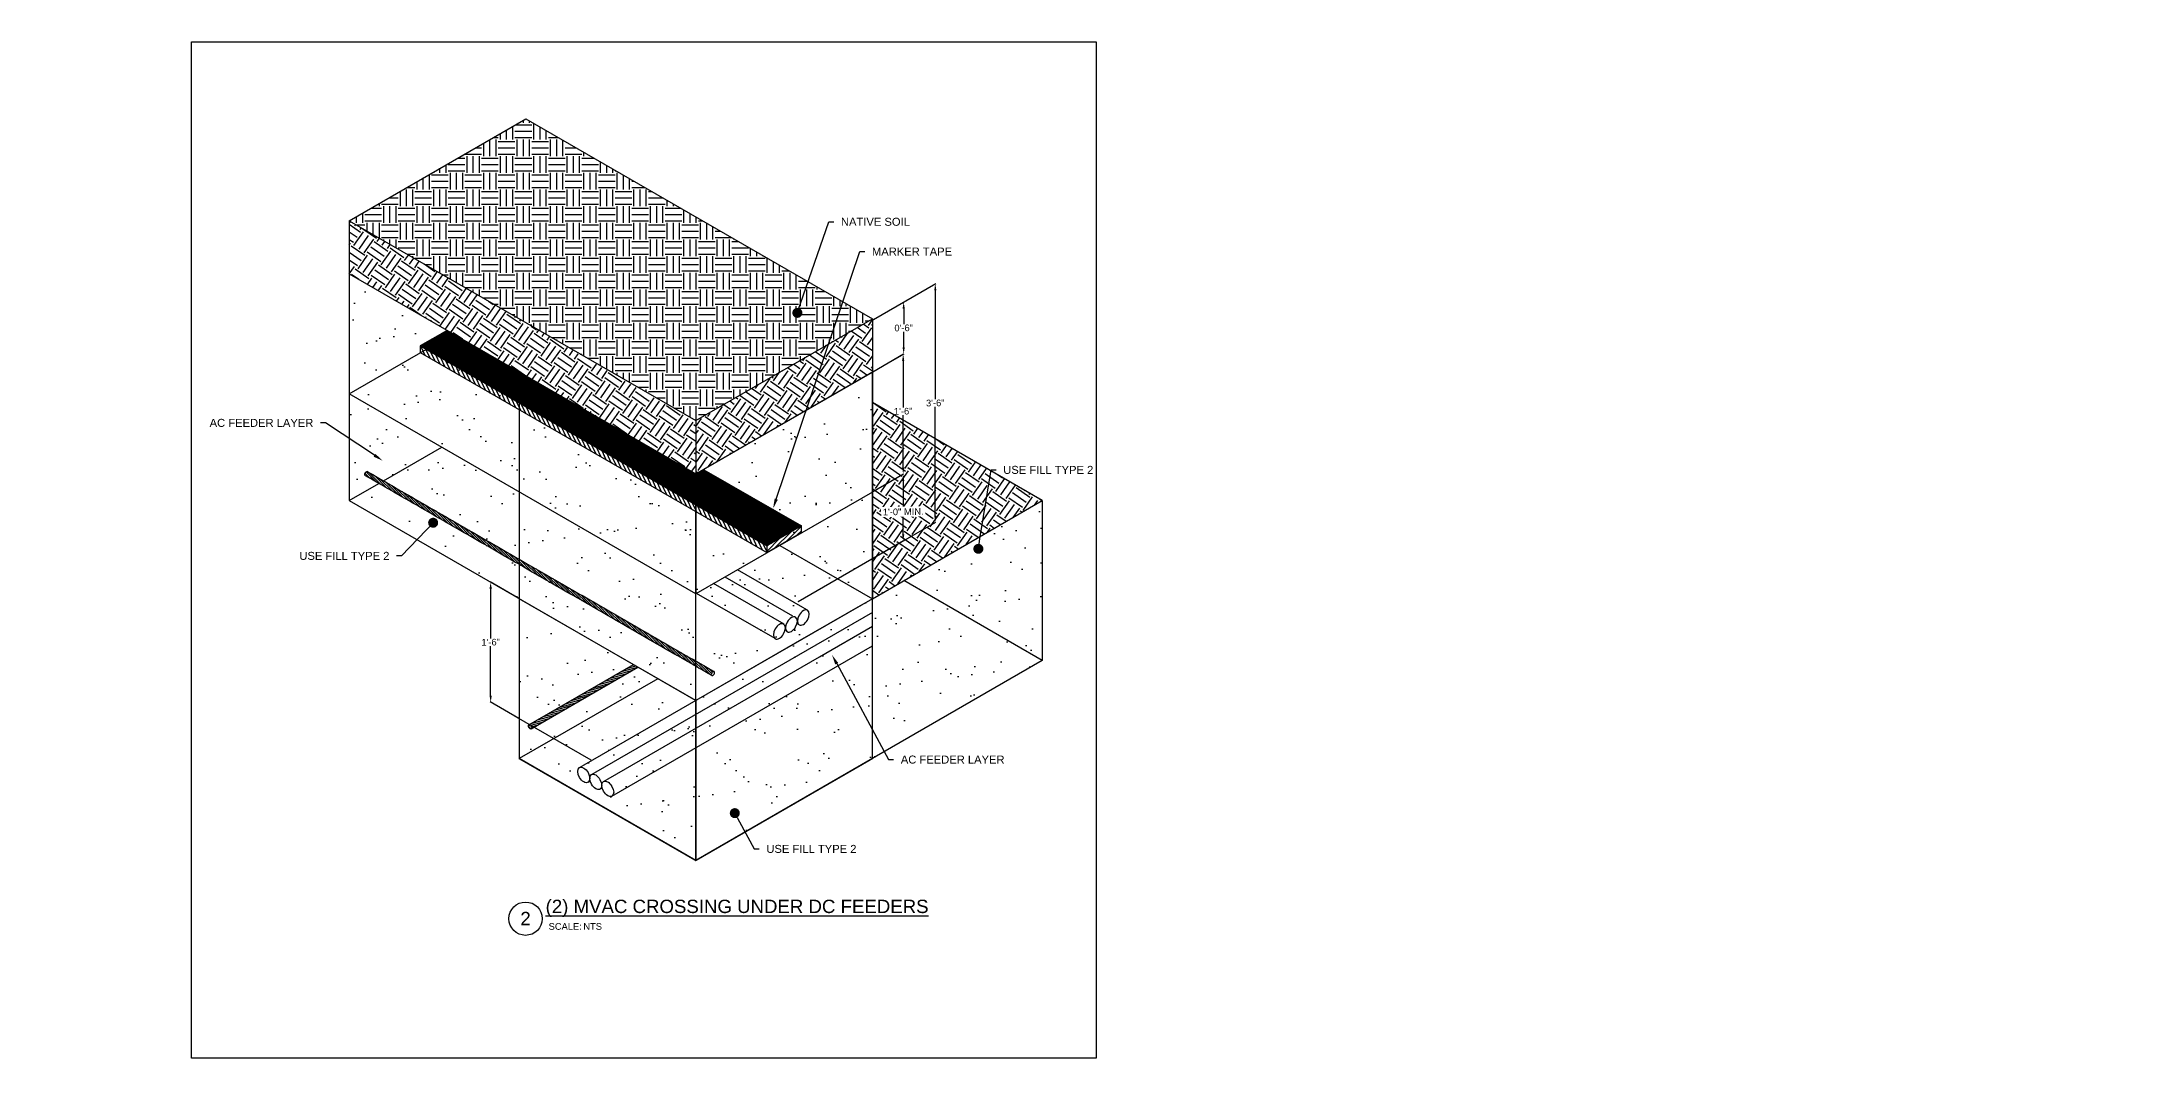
# Model space of a CAD drawing. Header units: feet. Extents: x -17 to 1425, y -283 to 55.
# Drawn here: x 1112.3 to 1425.5, y -121.1 to 31.4 of the extents above; entities that cross this region are included whole.
import ezdxf
from ezdxf import colors
from ezdxf.entities.mleader import LeaderData, LeaderLine
from ezdxf.enums import TextEntityAlignment as Align
from ezdxf.math import Vec2, Vec3

# ---------------------------------------------------------------- set-up
doc = ezdxf.new("R2010")
doc.units = ezdxf.units.FT
doc.header["$MEASUREMENT"] = 0
for name, color, linetype in [('E-CABL-ACMV', 1, 'AC_CABLE'), ('E-CABL-UG2', 142, 'GROUND_WIRE_G2'), ('E-MRKR-TREN', 6, 'Continuous'), ('E-TREN', 3, 'Continuous'), ('E-TREN-HATCH', 254, 'Continuous'), ('G-ANNO-TEXT', 1, 'Continuous'), ('G-ANNO-TEXT @ 1', 1, 'Continuous'), ('G-DIMS', 7, 'Continuous'), ('text', 1, 'Continuous')]:
    doc.layers.add(name, color=color, linetype=linetype)
doc.layers.add('G-NPLT', color=67, linetype='Continuous', plot=False)
doc.styles.add('NEI-A', font='arial.ttf')
doc.styles.get("Standard").update_dxf_attribs({"font": 'arial.ttf'})
doc.linetypes.add('AC_CABLE', pattern='A,1,-0.2,["AC",Standard,S=0.1,R=0,X=-0.1,Y=-0.05],-0.2', length=1.4)
doc.linetypes.add('GROUND_WIRE_G2', pattern='A,1,-0.2,["G2",Standard,S=0.1,R=0,X=-0.1,Y=-0.05],-0.2', length=1.4)
doc.dimstyles.new('NEI-A', dxfattribs={"dimtxt": 0.1, "dimasz": 0.125, "dimexe": 0.0625, "dimexo": 0.0625, "dimgap": 0.0625, "dimtad": 0, "dimtih": 1, "dimtoh": 1, "dimdec": 4, "dimzin": 3, "dimdsep": 46, "dimlunit": 4, "dimtxsty": 'NEI-A', "dimcen": 0, "dimadec": 0, "dimazin": 0, "dimtfac": 0.75, "dimtdec": 4, "dimtofl": 0, "dimtmove": 0, "dimatfit": 3, "dimfxl": 1, "dimfrac": 1, "dimtolj": 1, "dimtzin": 0, "dimarcsym": 0})
pattern_1 = [(55, (-6082656.7526, -2152592.9129), (-0.6139390198, 3.4818212016), [2.5, -2.5]), (55, (-6082657.5206, -2152592.3751), (-0.6139390198, 3.4818212016), [2.5, -2.5]), (55, (-6082658.2885, -2152591.8374), (-0.6139390198, 3.4818212016), [2.5, -2.5]), (145, (-6082658.3653, -2152591.4022), (-3.4818212016, -0.6139390198), [2.5, -2.5]), (145, (-6082657.8275, -2152590.6342), (-3.4818212016, -0.6139390198), [2.5, -2.5]), (145, (-6082657.2898, -2152589.8663), (-3.4818212016, -0.6139390198), [2.5, -2.5])]
pattern_2 = [(37.5, (-6082656.7526, -2152592.913), (-0.2519734324, 7.707295076), [0, -6.08, 0, -6.8, 0, -6.5]), (7.5, (-6082656.753, -2152592.913), (7.079106821, 11.288584261), [0, -3.28, 0, -5.48, 0, -2.1]), (327.5, (-6082661.6726, -2152592.913), (12.456567447, 0.022636214), [0, -2, 0, -7.2, 0, -9.4]), (317.5, (-6082661.673, -2152592.913), (12.024506418, 3.51070226), [0, -1, 0, -4.72, 0, -5.4])]

# ---------------------------------------------------------------- blocks, each defined once
blk = doc.blocks.new('*D10')
at = {"layer": 'Defpoints', "color": 0, "transparency": 16777216}
for p in [(1183.88, -52.12), (1179.6, -67.65), (1183.88, -70.12)]:
    blk.add_point(p, dxfattribs=at)
at = {"layer": 'text', "color": 0, "lineweight": -2, "transparency": 16777216}
for p, q in [((1183.82, -52.08), (1179.54, -49.61)), ((1179.6, -50.65), (1179.6, -58.07)), ((1179.6, -66.65), (1179.6, -59.22)), ((1183.82, -70.08), (1179.54, -67.61))]:
    blk.add_line(p, q, dxfattribs=at)
at = {"layer": 'text', "color": 0, "transparency": 16777216}
for points in [[(1179.43, -50.65), (1179.77, -50.65), (1179.6, -49.65)], [(1179.43, -66.65), (1179.77, -66.65), (1179.6, -67.65)]]:
    blk.add_solid(points, dxfattribs=at)
at = {"layer": 'text', "color": 0, "transparency": 16777216, "insert": (1179.6, -58.65), "char_height": 1, "attachment_point": 5, "rotation": 1, "style": 'NEI-A'}
blk.add_mtext('\\A1;1\'-6"', dxfattribs=at)
blk = doc.blocks.new('*D11')
at = {"layer": 'Defpoints', "color": 0, "transparency": 16777216}
for p in [(1236.93, -10.26), (1241.54, -15.41), (1236.84, -18.12)]:
    blk.add_point(p, dxfattribs=at)
at = {"layer": 'text', "color": 0, "lineweight": -2, "transparency": 16777216}
for p, q in [((1237, -10.22), (1241.6, -7.56)), ((1241.54, -8.6), (1241.54, -10.93)), ((1241.54, -14.41), (1241.54, -12.08)), ((1236.9, -18.08), (1241.6, -15.37))]:
    blk.add_line(p, q, dxfattribs=at)
at = {"layer": 'text', "color": 0, "transparency": 16777216}
for points in [[(1241.37, -8.6), (1241.7, -8.6), (1241.54, -7.6)], [(1241.37, -14.41), (1241.7, -14.41), (1241.54, -15.41)]]:
    blk.add_solid(points, dxfattribs=at)
at = {"layer": 'text', "color": 0, "transparency": 16777216, "insert": (1241.54, -11.5), "char_height": 1, "attachment_point": 5, "rotation": 1, "style": 'NEI-A'}
blk.add_mtext('\\A1;0\'-6"', dxfattribs=at)
blk = doc.blocks.new('*D12')
at = {"layer": 'Defpoints', "color": 0, "transparency": 16777216}
for p in [(1236.94, -10.26), (1246.28, -40.67), (1225.64, -52.59)]:
    blk.add_point(p, dxfattribs=at)
at = {"layer": 'text', "color": 0, "lineweight": -2, "transparency": 16777216}
for p, q in [((1237, -10.22), (1246.35, -4.82)), ((1246.28, -5.86), (1246.28, -22.19)), ((1246.28, -39.67), (1246.28, -23.34)), ((1225.7, -52.55), (1246.35, -40.63))]:
    blk.add_line(p, q, dxfattribs=at)
at = {"layer": 'text', "color": 0, "transparency": 16777216}
for points in [[(1246.12, -5.86), (1246.45, -5.86), (1246.28, -4.86)], [(1246.12, -39.67), (1246.45, -39.67), (1246.28, -40.67)]]:
    blk.add_solid(points, dxfattribs=at)
at = {"layer": 'text', "color": 0, "transparency": 16777216, "insert": (1246.28, -22.76), "char_height": 1, "attachment_point": 5, "rotation": 1, "style": 'NEI-A'}
blk.add_mtext('\\A1;3\'-6"', dxfattribs=at)
blk = doc.blocks.new('*D13')
at = {"layer": 'Defpoints', "color": 0, "transparency": 16777216}
for p in [(1241.47, -15.45), (1236.84, -18.12), (1236.71, -36.2)]:
    blk.add_point(p, dxfattribs=at)
at = {"layer": 'text', "color": 0, "lineweight": -2, "transparency": 16777216}
for p, q in [((1236.9, -18.08), (1241.53, -15.41)), ((1241.47, -16.45), (1241.47, -23.43)), ((1241.47, -32.45), (1241.47, -24.57)), ((1236.77, -36.16), (1241.53, -33.41))]:
    blk.add_line(p, q, dxfattribs=at)
at = {"layer": 'text', "color": 0, "transparency": 16777216}
for points in [[(1241.3, -16.45), (1241.63, -16.45), (1241.47, -15.45)], [(1241.3, -32.45), (1241.63, -32.45), (1241.47, -33.45)]]:
    blk.add_solid(points, dxfattribs=at)
at = {"layer": 'text', "color": 0, "transparency": 16777216, "insert": (1241.47, -24), "char_height": 1, "attachment_point": 5, "rotation": 1, "style": 'NEI-A'}
blk.add_mtext('\\A1;1\'-6"', dxfattribs=at)
blk = doc.blocks.new('DETAIL_TITLE')
blk.add_circle((0.592, -0.513), 0.25)
at = {"style": 'NEI-A'}
blk.add_attdef('DETAIL_TITLE_001', (0.91, -0.485), '', height=0.2, dxfattribs=at)
at = {"style": 'NEI-A', "flags": 8}
blk.add_attdef('#', text='', height=0.2, dxfattribs=at).set_placement((0.592, -0.511), align=Align.MIDDLE_CENTER)
at = {"style": 'NEI-A'}
for tag, p in [('SCALE:', (0.939, -0.738)), ('1"_=_', (1.547, -0.738))]:
    blk.add_attdef(tag, text='', height=0.1, dxfattribs=at).set_placement(p, align=Align.BOTTOM_LEFT)
blk = doc.blocks.new('_Dot')
at = {"color": 0, "linetype": 'ByBlock', "lineweight": -2}
blk.add_line((-0.5, 0), (-1, 0), dxfattribs=at)
at = {"color": 0, "linetype": 'ByBlock', "const_width": 0.5}
blk.add_lwpolyline([(-0.25, 0, 1), (0.25, 0, 1)], format="xyb", close=True, dxfattribs=at)
blk = doc.blocks.new('*D24')
at = {"layer": 'Defpoints', "color": 0, "transparency": 16777216}
for p in [(1241.47, -33.45), (1236.71, -36.2), (1225.64, -52.59)]:
    blk.add_point(p, dxfattribs=at)
at = {"layer": 'text', "color": 0, "lineweight": -2, "transparency": 16777216}
for p, q in [((1236.77, -36.16), (1241.53, -33.41)), ((1241.47, -34.45), (1241.47, -38.51)), ((1241.47, -42.45), (1241.47, -39.66)), ((1225.7, -52.55), (1241.53, -43.41))]:
    blk.add_line(p, q, dxfattribs=at)
at = {"layer": 'text', "color": 0, "transparency": 16777216}
for points in [[(1241.3, -34.45), (1241.64, -34.45), (1241.47, -33.45)], [(1241.3, -42.45), (1241.64, -42.45), (1241.47, -43.45)]]:
    blk.add_solid(points, dxfattribs=at)
at = {"layer": 'text', "color": 0, "transparency": 16777216, "insert": (1241.47, -39.08), "char_height": 1, "attachment_point": 5, "rotation": 1, "style": 'NEI-A', "bg_fill": 3, "box_fill_scale": 1.25, "bg_fill_color": 256, "bg_fill_true_color": 13158600, "bg_fill_transparency": 0}
blk.add_mtext('\\A1;1\'-0" MIN.', dxfattribs=at)

msp = doc.modelspace()

# ---------------------------------------------------------------- hatches: boundary and pattern name
at = {"layer": 'E-CABL-UG2', "linetype": 'Continuous'}
h = msp.add_hatch(dxfattribs=at)
h.set_pattern_fill('ANSI31', color=256, scale=2, angle=90)
h.set_pattern_definition([(135, (-6082655.77974, -2152595.49816), (-0.176776695297, -0.176776695297), [])])
edge = h.paths.add_edge_path()
edge.add_ellipse((1212.92522, -63.35494), major_axis=(-0.17181, -0.29759), ratio=0.577350269, start_angle=180.0019263, end_angle=360, ccw=False)
edge.add_spline(control_points=[(1213.09703, -63.05735), (1187.11627, -48.05735), (1161.1355, -33.05735)], knot_values=[4.141592654, 4.141592654, 4.141592654, 5.141592654, 5.141592654, 5.141592654], weights=[1, 1, 1], degree=2, periodic=0)
edge.add_spline(control_points=[(1161.1355, -33.05735), (1160.96369, -32.95816), (1160.79188, -33.25575)], knot_values=[2.570796327, 2.570796327, 2.570796327, 4.141592654, 4.141592654, 4.141592654], weights=[1, 0.707106781, 1], degree=2, periodic=0)
edge.add_spline(control_points=[(1160.79188, -33.25575), (1160.62006, -33.55334), (1160.79188, -33.65253)], knot_values=[1, 1, 1, 2.570796327, 2.570796327, 2.570796327], weights=[1, 0.707106781, 1], degree=2, periodic=0)
edge.add_spline(control_points=[(1160.79188, -33.65253), (1186.77264, -48.65253), (1212.7534, -63.65253)], knot_values=[0, 0, 0, 1, 1, 1], weights=[1, 1, 1], degree=2, periodic=0)
h = msp.add_hatch(dxfattribs=at)
h.set_pattern_fill('ANSI31', color=256, scale=2, angle=150)
h.set_pattern_definition([(195, (-6082564.53485, -2152653.20384), (0.064704761276, -0.241481456572), [])])
edge = h.paths.add_edge_path()
edge.add_line((1201.69522, -62.40424), (1201.00796, -62.00746))
edge.add_line((1201.00796, -62.00746), (1185.39475, -71.02175))
edge.add_ellipse((1185.52015, -71.34614), major_axis=(0.17181, -0.29759), ratio=0.577350269, start_angle=0, end_angle=360)
edge.add_line((1185.7792, -71.59336), (1201.69522, -62.40424))
at = {"layer": 'E-MRKR-TREN', "linetype": 'Continuous'}
h = msp.add_hatch(dxfattribs=at)
h.set_pattern_fill('ANSI31', color=256)
h.set_pattern_definition([(45, (-6082656.7526, -2152606.3529), (-0.0883883476483, 0.0883883476483), [])])
h.paths.add_polyline_path([(1173.07033, -11.87766), (1169.04155, -14.20368), (1211.04378, -38.45368), (1216.23994, -35.45368), (1211.58226, -32.76909), (1210.36135, -33.40764)])
h.paths.add_polyline_path([(1216.23994, -35.45368), (1211.04378, -38.45368), (1221.00307, -44.20368), (1226.19923, -41.20368)])
at = {"layer": 'E-MRKR-TREN'}
h = msp.add_hatch(dxfattribs=at)
h.set_pattern_fill('ANSI31', color=256, scale=4, angle=70)
h.set_pattern_definition([(115, (-6082656.7526, -2152606.3529), (-0.45315389352, -0.21130913087), [])])
h.paths.add_polyline_path([(1221.00307, -45.20368), (1221.00307, -44.20368), (1169.04155, -14.20368), (1169.04155, -15.20368)])
h = msp.add_hatch(dxfattribs=at)
h.set_pattern_fill('ANSI31', color=256, scale=4)
h.set_pattern_definition([(45, (-6082656.7526, -2152606.3529), (-0.353553390593, 0.353553390593), [])])
h.paths.add_polyline_path([(1221.00307, -44.20368), (1221.00307, -45.20368), (1226.19923, -42.20368), (1226.19923, -41.20368)])
at = {"layer": 'E-TREN-HATCH', "linetype": 'Continuous'}
h = msp.add_hatch(dxfattribs=at)
h.set_pattern_fill('EARTH', color=256, scale=10)
h.set_pattern_definition([(0, (-6082656.7526, -2152592.9129), (2.5, 2.5), [2.5, -2.5]), (0, (-6082656.7526, -2152591.9754), (2.5, 2.5), [2.5, -2.5]), (0, (-6082656.7526, -2152591.0379), (2.5, 2.5), [2.5, -2.5]), (90, (-6082656.44, -2152590.7254), (-2.5, 2.5), [2.5, -2.5]), (90, (-6082655.5026, -2152590.7254), (-2.5, 2.5), [2.5, -2.5]), (90, (-6082654.565, -2152590.7254), (-2.5, 2.5), [2.5, -2.5])])
h.paths.add_polyline_path([(1184.87942, 19.88036), (1158.39983, 4.59236), (1210.36135, -25.40764), (1236.84095, -10.11964)])
h = msp.add_hatch(dxfattribs=at)
h.set_pattern_fill('EARTH', color=256, scale=10, angle=55)
h.set_pattern_definition(pattern_1)
h.paths.add_polyline_path([(1158.39983, -3.40764), (1210.36135, -33.40764), (1210.36135, -25.61964), (1158.39983, 4.59236)])
h = msp.add_hatch(dxfattribs=at)
h.set_pattern_fill('AR-SAND', color=252, scale=4)
h.set_pattern_definition(pattern_2)
h.paths.add_polyline_path([(1158.39983, -3.40764), (1158.39983, -37.40764), (1183.88176, -52.11964), (1183.88176, -18.11964)])
h = msp.add_hatch(dxfattribs=at)
h.set_pattern_fill('EARTH', color=256, scale=10, angle=55)
h.set_pattern_definition([(55, (-6082616.773, -2152645.9949), (-0.6139390198, 3.4818212016), [2.5, -2.5]), (55, (-6082617.541, -2152645.4571), (-0.6139390198, 3.4818212016), [2.5, -2.5]), (55, (-6082618.309, -2152644.9194), (-0.6139390198, 3.4818212016), [2.5, -2.5]), (145, (-6082618.3857, -2152644.4842), (-3.4818212016, -0.6139390198), [2.5, -2.5]), (145, (-6082617.848, -2152643.7162), (-3.4818212016, -0.6139390198), [2.5, -2.5]), (145, (-6082617.3103, -2152642.9483), (-3.4818212016, -0.6139390198), [2.5, -2.5])])
h.paths.add_polyline_path([(1236.84095, -10.11964), (1216.23994, -22.01364), (1210.36135, -25.61964), (1210.36135, -33.40764), (1236.84095, -18.11964)])
h = msp.add_hatch(dxfattribs=at)
h.set_pattern_fill('AR-SAND', color=252, scale=4)
h.set_pattern_definition([(37.5, (-6082702.39, -2152653.204), (-0.2519734324, 7.707295076), [0, -6.08, 0, -6.8, 0, -6.5]), (7.5, (-6082702.39, -2152653.204), (7.079106821, 11.288584261), [0, -3.28, 0, -5.48, 0, -2.1]), (327.5, (-6082707.31, -2152653.204), (12.456567447, 0.022636214), [0, -2, 0, -7.2, 0, -9.4]), (317.5, (-6082707.31, -2152653.204), (12.024506418, 3.51070226), [0, -1, 0, -4.72, 0, -5.4])])
h.paths.add_polyline_path([(1236.84095, -18.11964), (1210.36135, -33.72013), (1183.88176, -18.11964), (1183.88176, -76.11964), (1210.36135, -91.40764), (1236.84095, -76.11964)])
h = msp.add_hatch(dxfattribs=at)
h.set_pattern_fill('EARTH', color=256, scale=10, angle=55)
h.set_pattern_definition(pattern_1)
h.paths.add_polyline_path([(1236.84095, -22.69564), (1236.84095, -52.11964), (1262.32288, -37.40764)])
h = msp.add_hatch(dxfattribs=at)
h.set_pattern_fill('AR-SAND', color=252, scale=4)
h.set_pattern_definition(pattern_2)
h.paths.add_polyline_path([(1262.32288, -37.40764), (1236.84095, -52.11964), (1236.84095, -76.11964), (1262.32288, -61.40764)])

# ---------------------------------------------------------------- linework, layer by layer
at = {"layer": 'E-CABL-ACMV', "linetype": 'Continuous', "flags": 128}
for points in [[(1210.36135, -43.41432), (1210.35557, -43.41098)], [(1223.59909, -55.96608), (1213.0325, -49.86546)], [(1224.93799, -54.76039), (1214.7461, -48.8761)], [(1226.4343, -53.45167), (1216.6184, -47.79513)], [(1222.25749, -58.11414), (1210.48858, -51.31936)], [(1225.32544, -58.76399), (1235.40733, -52.94734)], [(1225.85888, -56.0497), (1225.53911, -55.86508)], [(1227.12875, -53.85261), (1226.4343, -53.45167)], [(1227.11984, -59.79999), (1236.8948, -54.16164)], [(1228.91425, -60.83599), (1236.87689, -56.23694)], [(1197.78715, -81.73748), (1236.87903, -59.18032)], [(1209.47418, -67.91572), (1225.32544, -58.76399)], [(1211.26858, -68.95172), (1227.11984, -59.79999)], [(1213.06299, -69.98772), (1228.91425, -60.83599)], [(1193.62292, -77.06745), (1209.47418, -67.91572)], [(1195.41733, -78.10345), (1211.26858, -68.95172)], [(1197.21173, -79.13945), (1213.06299, -69.98772)], [(1192.92847, -77.46839), (1193.62292, -77.06745)], [(1194.72287, -78.50439), (1195.41733, -78.10345)], [(1194.19834, -79.66548), (1194.51811, -79.48086)], [(1195.99275, -80.70148), (1196.31252, -80.51686)], [(1196.51728, -79.54039), (1197.21173, -79.13945)]]:
    msp.add_lwpolyline(points, dxfattribs=at)
at = {"layer": 'E-CABL-ACMV', "linetype": 'Continuous', "extrusion": (0, 0, -1)}
for centre in [(1222.90448, -57.02286), (1224.69889, -55.98686), (1226.49329, -54.95086)]:
    msp.add_ellipse(centre, major_axis=(-0.63442, -1.09884), ratio=0.577350269, dxfattribs=at)
at = {"layer": 'E-CABL-ACMV', "linetype": 'Continuous'}
for centre in [(1193.56393, -78.56663), (1195.35833, -79.60263), (1197.15274, -80.63863)]:
    msp.add_ellipse(centre, major_axis=(0.63442, -1.09884), ratio=0.577350269, dxfattribs=at)
at = {"layer": 'E-CABL-UG2', "linetype": 'Continuous', "flags": 128}
for points in [[(1185.34834, -71.04855), (1201.00796, -62.00746)], [(1185.69197, -71.64373), (1201.69522, -62.40424)]]:
    msp.add_lwpolyline(points, dxfattribs=at)
at = {"layer": 'E-CABL-UG2', "linetype": 'Continuous', "extrusion": (0, 0, -1)}
msp.add_ellipse((1212.92522, -63.35494), major_axis=(-0.17181, -0.29759), ratio=0.577350269, dxfattribs=at)
at = {"layer": 'E-CABL-UG2', "linetype": 'Continuous'}
msp.add_ellipse((1185.52015, -71.34614), major_axis=(0.17181, -0.29759), ratio=0.577350269, dxfattribs=at)
msp.add_rational_spline([(1212.7534, -63.65253), (1186.77264, -48.65253), (1160.79188, -33.65253), (1160.62006, -33.55334), (1160.79188, -33.25575), (1160.96369, -32.95816), (1161.1355, -33.05735), (1187.11627, -48.05735), (1213.09703, -63.05735)], [1, 1, 1, 0.707106781187, 1, 0.707106781187, 1, 1, 1], degree=2, knots=[0, 0, 0, 1, 1, 2.570796327, 2.570796327, 4.141592654, 4.141592654, 5.141592654, 5.141592654, 5.141592654], dxfattribs=at)
at = {"layer": 'E-MRKR-TREN', "linetype": 'Continuous', "flags": 128}
for points in [[(1173.07033, -11.87766), (1169.04155, -14.20368), (1169.04155, -15.20368)], [(1173.07033, -11.87766), (1210.37364, -33.45945), (1211.58226, -32.76909), (1226.19923, -41.20368)], [(1169.04155, -14.20368), (1221.00307, -44.20368)], [(1169.04155, -15.20368), (1221.00307, -45.20368)]]:
    msp.add_lwpolyline(points, dxfattribs=at)
msp.add_lwpolyline([(1221.00307, -44.20368), (1221.00307, -45.20368), (1226.19923, -42.20368), (1226.19923, -41.20368)], close=True, dxfattribs=at)
at = {"layer": 'E-TREN', "color": 252, "linetype": 'Continuous'}
for points in [[(1158.39983, 4.59236), (1184.87942, 19.88036)], [(1184.87942, 19.88036), (1236.84095, -10.11964)], [(1158.39983, 4.59236), (1210.36135, -25.40764)], [(1158.39983, 4.59236), (1158.39983, -37.40764)], [(1158.39983, -3.40764), (1210.36135, -33.40764)], [(1158.39983, -21.40764), (1173.98829, -12.40764)], [(1210.36135, -25.40764), (1236.84095, -10.11964)], [(1236.84095, -10.11964), (1236.84095, -52.11964)], [(1210.36135, -33.40764), (1236.84095, -18.11964)], [(1210.36135, -51.40764), (1158.39983, -21.40764)], [(1262.32288, -37.40764), (1236.84095, -22.69564)], [(1210.36135, -25.40764), (1210.36135, -51.40764)], [(1163.53513, -34.44278), (1172.25624, -29.40764)], [(1158.39983, -37.40764), (1162.84787, -34.83956)], [(1158.39983, -37.40764), (1210.36135, -67.40764)], [(1236.84095, -36.11964), (1210.36135, -51.40764)], [(1236.84095, -52.11964), (1262.32288, -37.40764), (1262.32288, -61.40764)], [(1222.98454, -44.11964), (1236.84095, -52.11964)], [(1262.32288, -61.40764), (1241.53827, -49.40764)], [(1183.88176, -52.11964), (1183.88176, -70.11964)], [(1210.36135, -67.40764), (1183.88176, -52.11964)], [(1236.84095, -52.11964), (1210.36135, -67.40764)], [(1262.32288, -61.40764), (1210.36135, -91.40764)], [(1204.66637, -64.11964), (1183.88176, -76.11964)], [(1210.36135, -67.40764), (1210.36135, -91.40764)], [(1210.36135, -91.40764), (1183.88176, -76.11964)]]:
    msp.add_lwpolyline(points, dxfattribs=at)
at = {"layer": 'E-TREN', "color": 252, "linetype": 'Continuous', "const_width": 0.2}
for points in [[(1183.88176, -18.11964), (1183.88176, -76.11964), (1210.36135, -91.40764), (1236.84095, -76.11964), (1236.84095, -18.11964)], [(1183.88176, -18.11964), (1210.36135, -33.40764)], [(1236.84095, -18.11964), (1210.36135, -33.40764)], [(1210.36135, -91.40764), (1210.36135, -33.40764)]]:
    msp.add_lwpolyline(points, dxfattribs=at)
at = {"layer": 'G-DIMS', "flags": 128}
msp.add_lwpolyline([(1183.07231, -69.6523), (1194.60243, -76.30922)], dxfattribs=at)
at = {"layer": 'G-NPLT'}
msp.add_lwpolyline([(1134.74657, 31.43379), (1270.42077, 31.43379), (1270.42077, -121.06406), (1134.74657, -121.06406)], close=True, dxfattribs=at)

# ---------------------------------------------------------------- block references
at = {"layer": 'G-ANNO-TEXT @ 1'}
ref = msp.add_blockref('DETAIL_TITLE', (1178.91158, -94.99435), dxfattribs=dict(at, xscale=10, yscale=10, zscale=10))
ref.add_attrib('#', '2', dxfattribs={"layer": '0', "height": 2, "style": 'NEI-A'}).set_placement((1184.83358, -100.10335), align=Align.MIDDLE_CENTER)
ref.add_attrib('DETAIL_TITLE_001', '%%U(2) MVAC CROSSING UNDER DC FEEDERS', (1187.84138, -99.2812), dxfattribs={"layer": '0', "height": 2, "style": 'NEI-A'})
ref.add_attrib('SCALE:', 'SCALE:', dxfattribs={"layer": '0', "height": 1, "style": 'NEI-A'}).set_placement((1188.29466, -100.79261), align=Align.TOP_LEFT)
ref.add_attrib('1"_=_', 'NTS', dxfattribs={"layer": '0', "height": 1, "style": 'NEI-A'}).set_placement((1193.49978, -100.79261), align=Align.TOP_LEFT)

# ---------------------------------------------------------------- dimensions: what is measured, and where the dimension line sits
at = {"layer": 'text'}
for base, p1, p2, override, picture, middle in [((1246.28274, -40.66842), (1236.93593, -10.25575), (1225.6405, -52.58622), {"dimtxt": 1, "dimasz": 1, "dimdec": 0}, '*D12', (1246.28274, -22.7639)), ((1179.59911, -67.64705), (1183.88176, -52.11964), (1183.88176, -70.11964), {"dimtxt": 1, "dimasz": 1}, '*D10', (1179.59911, -58.64705))]:
    dim = msp.add_linear_dim(base=base, p1=p1, p2=p2, angle=90, dimstyle='NEI-A', override=override, dxfattribs=at)
    dim.commit()
    dim.dimension.update_dxf_attribs({"geometry": picture, "text_midpoint": middle, "text_rotation": 1})
dim = msp.add_linear_dim(base=(1241.53827, -15.40764), p1=(1236.93481, -10.25626), p2=(1236.84095, -18.11964), angle=90, text='0\'-6"', dimstyle='NEI-A', override={"dimtxt": 1, "dimasz": 1}, dxfattribs=at)
dim.commit()
dim.dimension.update_dxf_attribs({"geometry": '*D11', "text_midpoint": (1241.53827, -11.50304), "text_rotation": 1})
dim = msp.add_linear_dim(base=(1241.46602, -15.44935), p1=(1236.70599, -36.19756), p2=(1236.84095, -18.11964), angle=90, text='1\'-6"', dimstyle='NEI-A', override={"dimtxt": 1, "dimasz": 1}, dxfattribs=at)
dim.commit()
dim.dimension.update_dxf_attribs({"geometry": '*D13', "text_midpoint": (1241.46602, -23.99962), "dimtype": 160, "text_rotation": 1})

# ---------------------------------------------------------------- leaders
at = {"layer": 'G-ANNO-TEXT'}
ml = msp.add_multileader_mtext('Standard', dxfattribs=at)
ml.set_content('NATIVE SOIL', color=256, style='NEI-A')
ml.set_leader_properties()
ml.set_arrow_properties(name='DOT')
ml.build(insert=Vec2(0, 0))
ml.multileader.update_dxf_attribs({"dogleg_length": 0.0625, "arrow_head_size": 1.5, "scale": 12})
ctx = ml.context
ctx.base_point, ctx.scale, ctx.char_height, ctx.arrow_head_size, ctx.landing_gap_size, ctx.plane_origin = Vec3(1034.72522, 4.41809), 12, 1.2, 1.5, 1.08, Vec3(1034.89719, 17.546)
notes = []
notes.append((ctx, [(0, (1, 1, 0), (1033.97522, 4.41809), (1, 0), 0.75, [(0, [(1029.26771, -9.23814)], 0, [])])]))
ctx.mtext.insert, ctx.mtext.width, ctx.mtext.defined_height, ctx.mtext.flow_direction = Vec3(1035.80522, 5.02832), 14.084642, 3.17736, 5
ml = msp.add_multileader_mtext('Standard', dxfattribs=at)
ml.set_content('NATIVE SOIL', color=256, style='NEI-A')
ml.set_leader_properties()
ml.set_arrow_properties(name='DOT')
ml.build(insert=Vec2(0, 0))
ml.multileader.update_dxf_attribs({"dogleg_length": 0.0625, "arrow_head_size": 1.5, "scale": 12})
ctx = ml.context
ctx.base_point, ctx.scale, ctx.char_height, ctx.arrow_head_size, ctx.landing_gap_size, ctx.plane_origin = Vec3(1231.05272, 4.41809), 12, 1.2, 1.5, 1.08, Vec3(1231.22469, 17.546)
notes.append((ctx, [(0, (1, 1, 0), (1230.30272, 4.41809), (1, 0), 0.75, [(0, [(1225.59521, -9.23814)], 0, [])])]))
ctx.mtext.insert, ctx.mtext.width, ctx.mtext.defined_height, ctx.mtext.flow_direction = Vec3(1232.13272, 5.02832), 14.084642, 3.17736, 5
ml = msp.add_multileader_mtext('Standard', dxfattribs=at)
ml.set_content('MARKER TAPE', color=256, style='NEI-A')
ml.set_leader_properties()
ml.build(insert=Vec2(0, 0))
ml.multileader.update_dxf_attribs({"dogleg_length": 0.0625, "arrow_head_size": 1.5, "scale": 12})
ctx = ml.context
ctx.base_point, ctx.scale, ctx.char_height, ctx.arrow_head_size, ctx.landing_gap_size, ctx.plane_origin = Vec3(1039.37357, -0.03932), 12, 1.2, 1.5, 1.08, Vec3(1045.88385, 3.61815)
notes.append((ctx, [(0, (1, 1, 0), (1038.62357, -0.03932), (1, 0), 0.75, [(0, [(1025.62149, -38.60849)], 0, [])])]))
ctx.mtext.insert, ctx.mtext.width, ctx.mtext.defined_height, ctx.mtext.flow_direction = Vec3(1040.45357, 0.56109), 13.3331964, 3.17736, 5
ml = msp.add_multileader_mtext('Standard', dxfattribs=at)
ml.set_content('MARKER TAPE', color=256, style='NEI-A')
ml.set_leader_properties()
ml.build(insert=Vec2(0, 0))
ml.multileader.update_dxf_attribs({"dogleg_length": 0.0625, "arrow_head_size": 1.5, "scale": 12})
ctx = ml.context
ctx.base_point, ctx.scale, ctx.char_height, ctx.arrow_head_size, ctx.landing_gap_size, ctx.plane_origin = Vec3(1235.70107, -0.03932), 12, 1.2, 1.5, 1.08, Vec3(1242.21135, 3.61815)
notes.append((ctx, [(0, (1, 1, 0), (1234.95107, -0.03932), (1, 0), 0.75, [(0, [(1221.949, -38.60849)], 0, [])])]))
ctx.mtext.insert, ctx.mtext.width, ctx.mtext.defined_height, ctx.mtext.flow_direction = Vec3(1236.78107, 0.56109), 13.3331964, 3.17736, 5
ml = msp.add_multileader_mtext('Standard', dxfattribs=at)
ml.set_content('AC FEEDER LAYER', color=256, style='NEI-A')
ml.set_leader_properties()
ml.build(insert=Vec2(0, 0))
ml.multileader.update_dxf_attribs({"dogleg_length": 0.0625, "arrow_head_size": 1.5, "scale": 12})
ctx = ml.context
ctx.base_point, ctx.scale, ctx.char_height, ctx.arrow_head_size, ctx.landing_gap_size, ctx.plane_origin = Vec3(1142.35618, -25.74308), 12, 1.2, 1.5, 1.08, Vec3(1133.07288, -24.99589)
ctx.text_align_type = 2
notes.append((ctx, [(1, (1, 1, 0), (1154.83916, -25.74308), (-1, 0), 0.75, [(0, [(1163.427, -31.43144)], 0, [])])]))
ctx.mtext.insert, ctx.mtext.width, ctx.mtext.defined_height, ctx.mtext.alignment, ctx.mtext.flow_direction = Vec3(1153.00916, -25.14308), 10.9164366, 3.17736, 3, 5
ml = msp.add_multileader_mtext('Standard', dxfattribs=at)
ml.set_content('USE FILL TYPE 2', color=256, style='NEI-A')
ml.set_leader_properties()
ml.set_arrow_properties(name='DOT')
ml.build(insert=Vec2(0, 0))
ml.multileader.update_dxf_attribs({"dogleg_length": 0.0625, "arrow_head_size": 1.5, "scale": 12})
ctx = ml.context
ctx.base_point, ctx.scale, ctx.char_height, ctx.arrow_head_size, ctx.landing_gap_size, ctx.plane_origin = Vec3(1059.06263, -32.80517), 12, 1.2, 1.5, 1.08, Vec3(1060.19671, -31.18355)
notes.append((ctx, [(0, (1, 1, 0), (1058.31263, -32.80517), (1, 0), 0.75, [(0, [(1056.41388, -44.64075)], 0, [])])]))
ctx.mtext.insert, ctx.mtext.width, ctx.mtext.defined_height, ctx.mtext.flow_direction = Vec3(1060.14263, -32.19494), 14.084642, 3.17736, 5
ml = msp.add_multileader_mtext('Standard', dxfattribs=at)
ml.set_content('USE FILL TYPE 2', color=256, style='NEI-A')
ml.set_leader_properties()
ml.set_arrow_properties(name='DOT')
ml.build(insert=Vec2(0, 0))
ml.multileader.update_dxf_attribs({"dogleg_length": 0.0625, "arrow_head_size": 1.5, "scale": 12})
ctx = ml.context
ctx.base_point, ctx.scale, ctx.char_height, ctx.arrow_head_size, ctx.landing_gap_size, ctx.plane_origin = Vec3(1255.39013, -32.80517), 12, 1.2, 1.5, 1.08, Vec3(1256.52422, -31.18355)
notes.append((ctx, [(0, (1, 1, 0), (1254.64013, -32.80517), (1, 0), 0.75, [(0, [(1252.74139, -44.64075)], 0, [])])]))
ctx.mtext.insert, ctx.mtext.width, ctx.mtext.defined_height, ctx.mtext.flow_direction = Vec3(1256.47013, -32.19494), 14.084642, 3.17736, 5
ml = msp.add_multileader_mtext('Standard', dxfattribs=at)
ml.set_content('USE FILL TYPE 2', color=256, style='NEI-A')
ml.set_leader_properties()
ml.set_arrow_properties(name='DOT')
ml.build(insert=Vec2(0, 0))
ml.multileader.update_dxf_attribs({"dogleg_length": 0.0625, "arrow_head_size": 1.5, "scale": 12})
ctx = ml.context
ctx.base_point, ctx.scale, ctx.char_height, ctx.arrow_head_size, ctx.landing_gap_size, ctx.plane_origin = Vec3(1150.04702, -45.70723), 12, 1.2, 1.5, 1.08, Vec3(1138.59881, -45.46754)
ctx.text_align_type = 2
notes.append((ctx, [(1, (1, 1, 0), (1166.24624, -45.70723), (-1, 0), 0.75, [(0, [(1170.97458, -40.7301)], 0, [])])]))
ctx.mtext.insert, ctx.mtext.width, ctx.mtext.defined_height, ctx.mtext.alignment, ctx.mtext.flow_direction = Vec3(1164.41624, -45.097), 14.084642, 3.17736, 3, 5
ml = msp.add_multileader_mtext('Standard', dxfattribs=at)
ml.set_content('AC FEEDER LAYER', color=256, style='NEI-A')
ml.set_leader_properties()
ml.build(insert=Vec2(0, 0))
ml.multileader.update_dxf_attribs({"dogleg_length": 0.0625, "arrow_head_size": 1.5, "scale": 12})
ctx = ml.context
ctx.base_point, ctx.scale, ctx.char_height, ctx.arrow_head_size, ctx.landing_gap_size, ctx.plane_origin = Vec3(1043.70345, -76.25573), 12, 1.2, 1.5, 1.08, Vec3(1037.93266, -75.50854)
notes.append((ctx, [(0, (1, 1, 0), (1042.95345, -76.25573), (1, 0), 0.75, [(0, [(1034.45208, -60.54458)], 0, [])])]))
ctx.mtext.insert, ctx.mtext.width, ctx.mtext.defined_height, ctx.mtext.flow_direction = Vec3(1044.78345, -75.65573), 10.9164366, 3.17736, 5
ml = msp.add_multileader_mtext('Standard', dxfattribs=at)
ml.set_content('AC FEEDER LAYER', color=256, style='NEI-A')
ml.set_leader_properties()
ml.build(insert=Vec2(0, 0))
ml.multileader.update_dxf_attribs({"dogleg_length": 0.0625, "arrow_head_size": 1.5, "scale": 12})
ctx = ml.context
ctx.base_point, ctx.scale, ctx.char_height, ctx.arrow_head_size, ctx.landing_gap_size, ctx.plane_origin = Vec3(1240.03096, -76.25573), 12, 1.2, 1.5, 1.08, Vec3(1234.26016, -75.50854)
notes.append((ctx, [(0, (1, 1, 0), (1239.28096, -76.25573), (1, 0), 0.75, [(0, [(1230.77958, -60.54458)], 0, [])])]))
ctx.mtext.insert, ctx.mtext.width, ctx.mtext.defined_height, ctx.mtext.flow_direction = Vec3(1241.11096, -75.65573), 10.9164366, 3.17736, 5
ml = msp.add_multileader_mtext('Standard', dxfattribs=at)
ml.set_content('USE FILL TYPE 2', color=256, style='NEI-A')
ml.set_leader_properties()
ml.set_arrow_properties(name='DOT')
ml.build(insert=Vec2(0, 0))
ml.multileader.update_dxf_attribs({"dogleg_length": 0.0625, "arrow_head_size": 1.5, "scale": 12})
ctx = ml.context
ctx.base_point, ctx.scale, ctx.char_height, ctx.arrow_head_size, ctx.landing_gap_size, ctx.plane_origin = Vec3(1023.54133, -89.66618), 12, 1.2, 1.5, 1.08, Vec3(1014.06486, -91.54146)
notes.append((ctx, [(0, (1, 1, 0), (1022.79133, -89.66618), (1, 0), 0.75, [(0, [(1019.88548, -84.2933)], 0, [])])]))
ctx.mtext.insert, ctx.mtext.width, ctx.mtext.defined_height, ctx.mtext.flow_direction = Vec3(1024.62133, -89.05595), 14.084642, 3.17736, 5
ml = msp.add_multileader_mtext('Standard', dxfattribs=at)
ml.set_content('USE FILL TYPE 2', color=256, style='NEI-A')
ml.set_leader_properties()
ml.set_arrow_properties(name='DOT')
ml.build(insert=Vec2(0, 0))
ml.multileader.update_dxf_attribs({"dogleg_length": 0.0625, "arrow_head_size": 1.5, "scale": 12})
ctx = ml.context
ctx.base_point, ctx.scale, ctx.char_height, ctx.arrow_head_size, ctx.landing_gap_size, ctx.plane_origin = Vec3(1219.86883, -89.66618), 12, 1.2, 1.5, 1.08, Vec3(1210.39237, -91.54146)
notes.append((ctx, [(0, (1, 1, 0), (1219.11883, -89.66618), (1, 0), 0.75, [(0, [(1216.21299, -84.2933)], 0, [])])]))
ctx.mtext.insert, ctx.mtext.width, ctx.mtext.defined_height, ctx.mtext.flow_direction = Vec3(1220.94883, -89.05595), 14.084642, 3.17736, 5
for ctx, leaders in notes:
    for number, flags, end, landing, length, lines in leaders:
        leader = LeaderData()
        leader.index, (leader.has_last_leader_line, leader.has_dogleg_vector, leader.attachment_direction) = number, flags
        leader.last_leader_point, leader.dogleg_vector, leader.dogleg_length = Vec3(end), Vec3(landing), length
        for number, points, colour, breaks in lines:
            line = LeaderLine()
            line.index, line.vertices, line.color, line.breaks = number, Vec3.list(points), colors.encode_raw_color(colour), breaks
            leader.lines.append(line)
        ctx.leaders.append(leader)

# ---------------------------------------------------------------- next in the draw order: dimensions: what is measured, and where the dimension line sits
at = {"layer": 'text'}
dim = msp.add_linear_dim(base=(1241.4689, -33.44769), p1=(1225.6405, -52.58622), p2=(1236.70599, -36.19756), angle=90, text='1\'-0" MIN.', dimstyle='NEI-A', override={"dimtxt": 1, "dimasz": 1, "dimtfill": 1}, dxfattribs=at)
dim.commit()
dim.dimension.update_dxf_attribs({"geometry": '*D24', "text_midpoint": (1241.4689, -39.082), "dimtype": 160, "text_rotation": 1})

doc.saveas('drawing.dxf')
